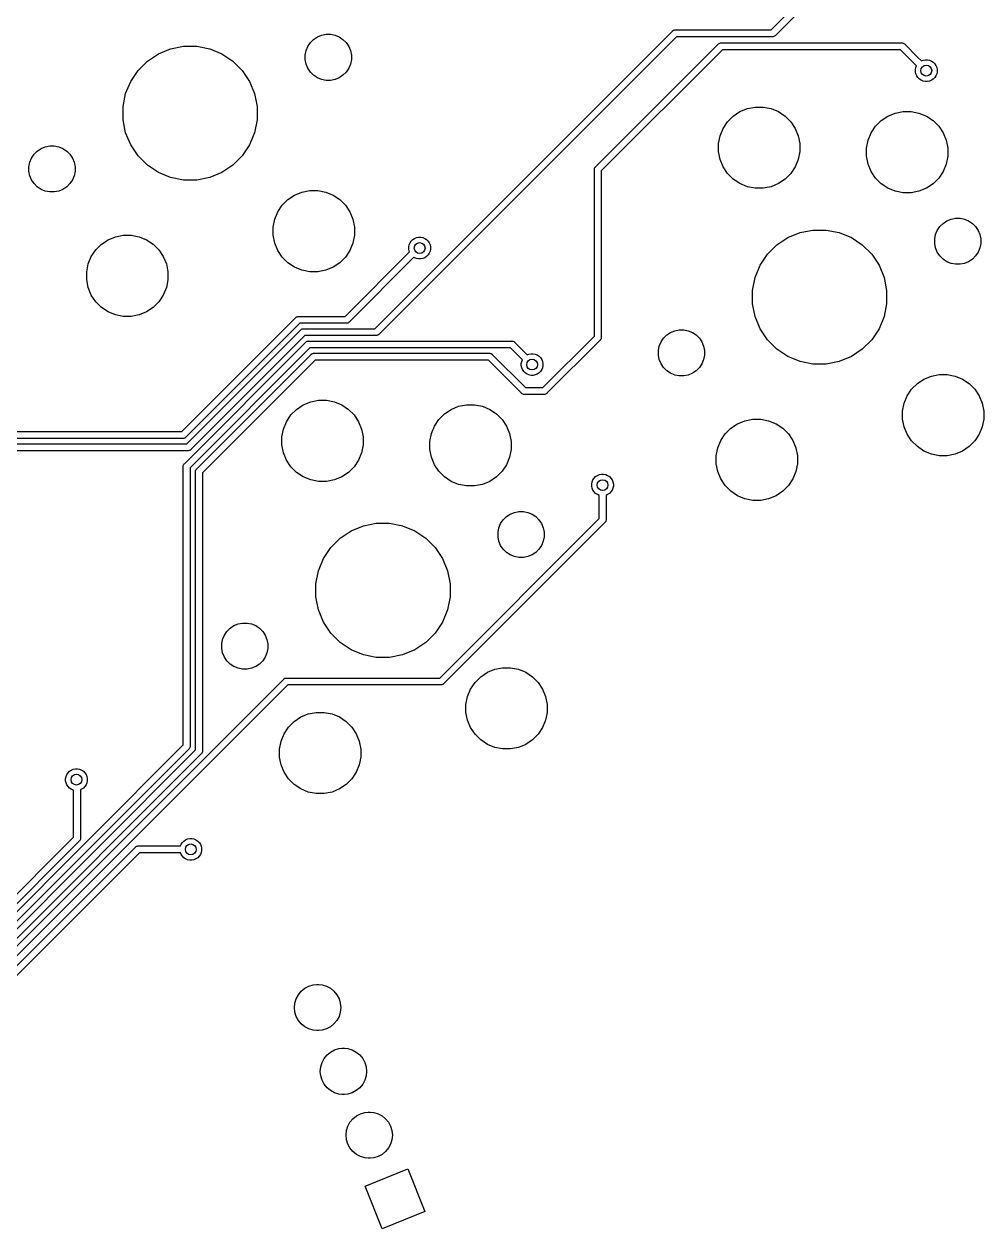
# Model space of a CAD drawing. Extents: x 0.3 to 11, y -13.3 to 4.6.
# Drawn here: x 9.586 to 10.981, y -11.377 to -9.626 of the extents above; entities that cross this region are included whole.
import ezdxf

# ---------------------------------------------------------------- set-up
doc = ezdxf.new("R2010")
doc.units = 0
doc.header["$MEASUREMENT"] = 0
doc.layers.add('BLACK', color=7, linetype='CONTINUOUS')

msp = doc.modelspace()

# ---------------------------------------------------------------- linework, layer by layer
at = {"layer": 'BLACK', "linetype": 'CONTINUOUS'}
for p, q in [((10.6713, -9.6346), (10.7518, -9.55416)), ((10.7588, -9.56124), (10.6771, -9.64297)), ((10.0018, -9.65299), (10.0064, -9.64832)), ((10.0064, -9.64832), (10.0119, -9.64466)), ((10.0119, -9.64466), (10.018, -9.64213)), ((10.018, -9.64213), (10.0245, -9.64084)), ((10.0245, -9.64084), (10.0311, -9.64084)), ((10.0311, -9.64084), (10.0376, -9.64213)), ((10.0376, -9.64213), (10.0437, -9.64466)), ((10.0437, -9.64466), (10.0491, -9.64832)), ((10.0491, -9.64832), (10.0538, -9.65299)), ((10.0954, -10.0688), (10.5279, -9.63624)), ((10.5337, -9.6446), (10.1012, -10.0771)), ((10.5279, -9.63624), (10.5281, -9.63605)), ((10.5281, -9.63605), (10.5289, -9.63543)), ((10.5289, -9.63543), (10.5297, -9.63496)), ((10.5297, -9.63496), (10.5307, -9.63468)), ((10.5307, -9.63468), (10.5314, -9.6346)), ((10.5314, -9.6346), (10.5317, -9.63458)), ((10.5314, -9.6346), (10.5314, -9.6346)), ((10.5317, -9.63458), (10.5319, -9.6346)), ((10.5319, -9.6346), (10.6713, -9.6346)), ((10.6731, -9.6446), (10.5337, -9.6446)), ((10.6734, -9.64463), (10.6731, -9.6446)), ((10.6736, -9.6446), (10.6734, -9.64463)), ((10.6744, -9.64453), (10.6736, -9.6446)), ((10.6753, -9.64425), (10.6744, -9.64453)), ((10.6762, -9.64378), (10.6753, -9.64425)), ((10.6769, -9.64316), (10.6762, -9.64378)), ((10.6771, -9.64297), (10.6769, -9.64316)), ((9.78086, -9.66911), (9.7986, -9.66176)), ((9.7986, -9.66176), (9.81742, -9.65802)), ((9.81742, -9.65802), (9.83662, -9.65802)), ((9.83662, -9.65802), (9.85544, -9.66176)), ((9.85544, -9.66176), (9.87318, -9.66911)), ((9.99429, -9.67104), (9.99558, -9.66457)), ((9.99558, -9.66457), (9.9981, -9.65847)), ((9.9981, -9.65847), (10.0018, -9.65299)), ((10.0538, -9.65299), (10.0575, -9.65847)), ((10.0575, -9.65847), (10.06, -9.66457)), ((10.06, -9.66457), (10.0613, -9.67104)), ((10.4162, -9.83365), (10.595, -9.65491)), ((10.6007, -9.66327), (10.4246, -9.83943)), ((10.595, -9.65491), (10.5951, -9.65472)), ((10.5951, -9.65472), (10.5959, -9.65409)), ((10.5959, -9.65409), (10.5967, -9.65363)), ((10.5967, -9.65363), (10.5977, -9.65334)), ((10.5977, -9.65334), (10.5984, -9.65327)), ((10.5984, -9.65327), (10.5987, -9.65324)), ((10.5984, -9.65327), (10.5984, -9.65327)), ((10.5987, -9.65324), (10.5989, -9.65327)), ((10.5989, -9.65327), (10.8612, -9.65327)), ((10.8593, -9.66327), (10.6007, -9.66327)), ((10.8777, -9.68166), (10.8593, -9.66327)), ((10.8612, -9.65327), (10.8614, -9.65324)), ((10.8614, -9.65324), (10.8617, -9.65327)), ((10.8617, -9.65327), (10.8624, -9.65334)), ((10.8624, -9.65334), (10.8633, -9.65363)), ((10.8633, -9.65363), (10.8642, -9.65409)), ((10.8642, -9.65409), (10.865, -9.65472)), ((10.865, -9.65472), (10.8651, -9.65491)), ((10.8651, -9.65491), (10.8848, -9.67459)), ((9.75133, -9.69334), (9.7649, -9.67977)), ((9.7649, -9.67977), (9.78086, -9.66911)), ((9.87318, -9.66911), (9.88913, -9.67977)), ((9.88913, -9.67977), (9.90271, -9.69334)), ((9.99429, -9.67764), (9.99429, -9.67104)), ((9.99558, -9.68411), (9.99429, -9.67764)), ((10.0613, -9.67764), (10.06, -9.68411)), ((10.0613, -9.67104), (10.0613, -9.67764)), ((10.8827, -9.68665), (10.8777, -9.68166)), ((10.8777, -9.68166), (10.8777, -9.68166)), ((10.8848, -9.67459), (10.8848, -9.67459)), ((10.8848, -9.67459), (10.8898, -9.67958)), ((10.8898, -9.67958), (10.8923, -9.67856)), ((10.8923, -9.67856), (10.8953, -9.67795)), ((10.8953, -9.67795), (10.8984, -9.67795)), ((10.8984, -9.67795), (10.9014, -9.67856)), ((10.9014, -9.67856), (10.9043, -9.67975)), ((10.9043, -9.67975), (10.9069, -9.68147)), ((10.9069, -9.68147), (10.9091, -9.68366)), ((10.9091, -9.68366), (10.9108, -9.68624)), ((9.74067, -9.7093), (9.75133, -9.69334)), ((9.90271, -9.69334), (9.91337, -9.7093)), ((9.9981, -9.69021), (9.99558, -9.68411)), ((10.0018, -9.6957), (9.9981, -9.69021)), ((10.0064, -9.70036), (10.0018, -9.6957)), ((10.0119, -9.70403), (10.0064, -9.70036)), ((10.0491, -9.70036), (10.0437, -9.70403)), ((10.0538, -9.6957), (10.0491, -9.70036)), ((10.0575, -9.69021), (10.0538, -9.6957)), ((10.06, -9.68411), (10.0575, -9.69021)), ((10.8811, -9.69215), (10.8817, -9.68911)), ((10.8811, -9.69525), (10.8811, -9.69215)), ((10.8817, -9.69829), (10.8811, -9.69525)), ((10.8817, -9.68911), (10.8827, -9.68665)), ((10.8829, -9.70116), (10.8817, -9.69829)), ((10.8846, -9.70374), (10.8829, -9.70116)), ((10.9108, -9.70116), (10.9091, -9.70374)), ((10.9108, -9.68624), (10.912, -9.68911)), ((10.912, -9.69829), (10.9108, -9.70116)), ((10.912, -9.68911), (10.9126, -9.69215)), ((10.9126, -9.69525), (10.912, -9.69829)), ((10.9126, -9.69215), (10.9126, -9.69525)), ((9.73332, -9.72704), (9.74067, -9.7093)), ((9.91337, -9.7093), (9.92072, -9.72704)), ((10.018, -9.70656), (10.0119, -9.70403)), ((10.0245, -9.70784), (10.018, -9.70656)), ((10.0311, -9.70784), (10.0245, -9.70784)), ((10.0376, -9.70656), (10.0311, -9.70784)), ((10.0437, -9.70403), (10.0376, -9.70656)), ((10.8868, -9.70593), (10.8846, -9.70374)), ((10.8894, -9.70766), (10.8868, -9.70593)), ((10.8923, -9.70884), (10.8894, -9.70766)), ((10.8953, -9.70945), (10.8923, -9.70884)), ((10.8984, -9.70945), (10.8953, -9.70945)), ((10.9014, -9.70884), (10.8984, -9.70945)), ((10.9043, -9.70766), (10.9014, -9.70884)), ((10.9069, -9.70593), (10.9043, -9.70766)), ((10.9091, -9.70374), (10.9069, -9.70593)), ((9.72958, -9.74586), (9.73332, -9.72704)), ((9.92072, -9.72704), (9.92446, -9.74586)), ((9.72958, -9.76506), (9.72958, -9.74586)), ((9.92446, -9.74586), (9.92446, -9.76506)), ((10.6164, -9.75972), (10.6261, -9.75326)), ((10.6261, -9.75326), (10.6368, -9.74881)), ((10.6368, -9.74881), (10.6482, -9.74654)), ((10.6482, -9.74654), (10.6599, -9.74654)), ((10.6599, -9.74654), (10.6713, -9.74881)), ((10.6713, -9.74881), (10.682, -9.75326)), ((10.682, -9.75326), (10.6917, -9.75972)), ((10.8518, -9.75538), (10.8632, -9.75311)), ((10.8632, -9.75311), (10.8748, -9.75311)), ((10.8748, -9.75311), (10.8862, -9.75538)), ((9.73332, -9.78388), (9.72958, -9.76506)), ((9.92446, -9.76506), (9.92072, -9.78388)), ((10.6017, -9.77762), (10.6082, -9.76795)), ((10.6082, -9.76795), (10.6164, -9.75972)), ((10.6917, -9.75972), (10.6999, -9.76795)), ((10.6999, -9.76795), (10.7064, -9.77762)), ((10.8231, -9.77452), (10.8314, -9.76629)), ((10.8314, -9.76629), (10.841, -9.75983)), ((10.841, -9.75983), (10.8518, -9.75538)), ((10.8862, -9.75538), (10.897, -9.75983)), ((10.897, -9.75983), (10.9067, -9.76629)), ((10.9067, -9.76629), (10.9149, -9.77452)), ((9.74067, -9.80161), (9.73332, -9.78388)), ((9.92072, -9.78388), (9.91337, -9.80161)), ((10.595, -9.79978), (10.5973, -9.78837)), ((10.5973, -9.78837), (10.6017, -9.77762)), ((10.7064, -9.77762), (10.7108, -9.78837)), ((10.7108, -9.78837), (10.7131, -9.79978)), ((10.8122, -9.79494), (10.8167, -9.78419)), ((10.8167, -9.78419), (10.8231, -9.77452)), ((10.9149, -9.77452), (10.9214, -9.78419)), ((10.9214, -9.78419), (10.9258, -9.79494)), ((9.61038, -9.80689), (9.61648, -9.80436)), ((9.61648, -9.80436), (9.62295, -9.80307)), ((9.62295, -9.80307), (9.62955, -9.80307)), ((9.62955, -9.80307), (9.63602, -9.80436)), ((9.63602, -9.80436), (9.64212, -9.80689)), ((9.75133, -9.81757), (9.74067, -9.80161)), ((9.91337, -9.80161), (9.90271, -9.81757)), ((10.595, -9.81141), (10.595, -9.79978)), ((10.7131, -9.79978), (10.7131, -9.81141)), ((10.81, -9.80635), (10.8122, -9.79494)), ((10.81, -9.81798), (10.81, -9.80635)), ((10.9258, -9.79494), (10.9281, -9.80635)), ((10.9281, -9.80635), (10.9281, -9.81798)), ((9.59404, -9.8268), (9.59656, -9.82071)), ((9.59656, -9.82071), (9.60023, -9.81522)), ((9.60023, -9.81522), (9.6049, -9.81055)), ((9.6049, -9.81055), (9.61038, -9.80689)), ((9.64212, -9.80689), (9.64761, -9.81055)), ((9.64761, -9.81055), (9.65227, -9.81522)), ((9.65227, -9.81522), (9.65594, -9.82071)), ((9.65594, -9.82071), (9.65846, -9.8268)), ((9.7649, -9.83115), (9.75133, -9.81757)), ((9.90271, -9.81757), (9.88913, -9.83115)), ((10.5973, -9.82282), (10.595, -9.81141)), ((10.6017, -9.83357), (10.5973, -9.82282)), ((10.7108, -9.82282), (10.7064, -9.83357)), ((10.7131, -9.81141), (10.7108, -9.82282)), ((10.8122, -9.82939), (10.81, -9.81798)), ((10.9281, -9.81798), (10.9258, -9.82939)), ((9.59275, -9.83327), (9.59404, -9.8268)), ((9.59275, -9.83987), (9.59275, -9.83327)), ((9.59404, -9.84635), (9.59275, -9.83987)), ((9.65846, -9.8268), (9.65975, -9.83327)), ((9.65975, -9.83987), (9.65846, -9.84635)), ((9.65975, -9.83327), (9.65975, -9.83987)), ((9.78086, -9.84181), (9.7649, -9.83115)), ((9.88913, -9.83115), (9.87318, -9.84181)), ((10.4145, -9.83736), (10.4146, -9.83638)), ((10.4146, -9.83761), (10.4145, -9.83736)), ((10.4146, -9.83638), (10.4149, -9.83544)), ((10.4146, -10.0794), (10.4146, -9.83761)), ((10.4149, -9.83544), (10.4154, -9.83457)), ((10.4154, -9.83457), (10.4159, -9.834)), ((10.4159, -9.834), (10.416, -9.83381)), ((10.416, -9.83381), (10.4162, -9.83365)), ((10.4246, -9.83943), (10.4246, -10.0812)), ((10.6082, -9.84324), (10.6017, -9.83357)), ((10.7064, -9.83357), (10.6999, -9.84324)), ((10.8167, -9.84013), (10.8122, -9.82939)), ((10.8231, -9.84981), (10.8167, -9.84013)), ((10.9214, -9.84013), (10.9149, -9.84981)), ((10.9258, -9.82939), (10.9214, -9.84013)), ((9.59656, -9.85244), (9.59404, -9.84635)), ((9.60023, -9.85793), (9.59656, -9.85244)), ((9.6049, -9.8626), (9.60023, -9.85793)), ((9.65227, -9.85793), (9.64761, -9.8626)), ((9.65594, -9.85244), (9.65227, -9.85793)), ((9.65846, -9.84635), (9.65594, -9.85244)), ((9.7986, -9.84915), (9.78086, -9.84181)), ((9.81742, -9.8529), (9.7986, -9.84915)), ((9.83662, -9.8529), (9.81742, -9.8529)), ((9.85544, -9.84915), (9.83662, -9.8529)), ((9.87318, -9.84181), (9.85544, -9.84915)), ((10.6164, -9.85147), (10.6082, -9.84324)), ((10.6261, -9.85793), (10.6164, -9.85147)), ((10.6368, -9.86238), (10.6261, -9.85793)), ((10.682, -9.85793), (10.6713, -9.86238)), ((10.6917, -9.85147), (10.682, -9.85793)), ((10.6999, -9.84324), (10.6917, -9.85147)), ((10.8314, -9.85803), (10.8231, -9.84981)), ((10.841, -9.8645), (10.8314, -9.85803)), ((10.9067, -9.85803), (10.897, -9.8645)), ((10.9149, -9.84981), (10.9067, -9.85803)), ((9.61038, -9.86626), (9.6049, -9.8626)), ((9.61648, -9.86879), (9.61038, -9.86626)), ((9.62295, -9.87007), (9.61648, -9.86879)), ((9.62955, -9.87007), (9.62295, -9.87007)), ((9.63602, -9.86879), (9.62955, -9.87007)), ((9.64212, -9.86626), (9.63602, -9.86879)), ((9.64761, -9.8626), (9.64212, -9.86626)), ((9.96909, -9.88114), (9.97876, -9.87467)), ((9.97876, -9.87467), (9.98951, -9.87022)), ((9.98951, -9.87022), (10.0009, -9.86795)), ((10.0009, -9.86795), (10.0125, -9.86795)), ((10.0125, -9.86795), (10.024, -9.87022)), ((10.024, -9.87022), (10.0347, -9.87467)), ((10.0347, -9.87467), (10.0444, -9.88114)), ((10.6482, -9.86465), (10.6368, -9.86238)), ((10.6599, -9.86465), (10.6482, -9.86465)), ((10.6713, -9.86238), (10.6599, -9.86465)), ((10.8518, -9.86895), (10.841, -9.8645)), ((10.8632, -9.87122), (10.8518, -9.86895)), ((10.8748, -9.87122), (10.8632, -9.87122)), ((10.8862, -9.86895), (10.8748, -9.87122)), ((10.897, -9.8645), (10.8862, -9.86895)), ((9.9544, -9.89903), (9.96086, -9.88936)), ((9.96086, -9.88936), (9.96909, -9.88114)), ((10.0444, -9.88114), (10.0526, -9.88936)), ((10.0526, -9.88936), (10.0591, -9.89903)), ((9.94768, -9.92119), (9.94995, -9.90978)), ((9.94995, -9.90978), (9.9544, -9.89903)), ((10.0591, -9.89903), (10.0635, -9.90978)), ((10.0635, -9.90978), (10.0658, -9.92119)), ((10.9267, -9.91199), (10.9328, -9.90946)), ((10.9328, -9.90946), (10.9393, -9.90817)), ((10.9393, -9.90817), (10.9459, -9.90817)), ((10.9459, -9.90817), (10.9523, -9.90946)), ((10.9523, -9.90946), (10.9584, -9.91199)), ((9.94768, -9.93282), (9.94768, -9.92119)), ((10.0658, -9.92119), (10.0658, -9.93282)), ((10.7134, -9.92909), (10.7322, -9.92535)), ((10.7322, -9.92535), (10.7514, -9.92535)), ((10.7514, -9.92535), (10.7702, -9.92909)), ((10.9104, -9.9319), (10.9129, -9.92581)), ((10.9129, -9.92581), (10.9166, -9.92032)), ((10.9166, -9.92032), (10.9212, -9.91565)), ((10.9212, -9.91565), (10.9267, -9.91199)), ((10.9584, -9.91199), (10.9639, -9.91565)), ((10.9639, -9.91565), (10.9686, -9.92032)), ((10.9686, -9.92032), (10.9723, -9.92581)), ((10.9723, -9.92581), (10.9748, -9.9319)), ((9.68985, -9.95427), (9.69808, -9.94605)), ((9.69808, -9.94605), (9.70775, -9.93958)), ((9.70775, -9.93958), (9.7185, -9.93513)), ((9.7185, -9.93513), (9.72991, -9.93286)), ((9.72991, -9.93286), (9.74154, -9.93286)), ((9.74154, -9.93286), (9.75295, -9.93513)), ((9.75295, -9.93513), (9.7637, -9.93958)), ((9.7637, -9.93958), (9.77337, -9.94605)), ((9.77337, -9.94605), (9.78159, -9.95427)), ((9.94995, -9.94423), (9.94768, -9.93282)), ((9.9544, -9.95498), (9.94995, -9.94423)), ((10.0635, -9.94423), (10.0591, -9.95498)), ((10.0658, -9.93282), (10.0635, -9.94423)), ((10.1455, -9.94698), (10.1467, -9.94412)), ((10.1467, -9.94412), (10.1484, -9.94154)), ((10.1484, -9.94154), (10.1506, -9.93934)), ((10.1506, -9.93934), (10.1532, -9.93762)), ((10.1532, -9.93762), (10.156, -9.93643)), ((10.156, -9.93643), (10.1591, -9.93583)), ((10.1591, -9.93583), (10.1622, -9.93583)), ((10.1622, -9.93583), (10.1652, -9.93643)), ((10.1652, -9.93643), (10.1681, -9.93762)), ((10.1681, -9.93762), (10.1707, -9.93934)), ((10.1707, -9.93934), (10.1729, -9.94154)), ((10.1729, -9.94154), (10.1746, -9.94412)), ((10.1746, -9.94412), (10.1758, -9.94698)), ((10.6797, -9.9471), (10.6957, -9.93644)), ((10.6957, -9.93644), (10.7134, -9.92909)), ((10.7702, -9.92909), (10.788, -9.93644)), ((10.788, -9.93644), (10.8039, -9.9471)), ((10.9091, -9.93838), (10.9104, -9.9319)), ((10.9091, -9.94497), (10.9091, -9.93838)), ((10.9104, -9.95145), (10.9091, -9.94497)), ((10.9748, -9.9319), (10.9761, -9.93838)), ((10.9761, -9.94497), (10.9748, -9.95145)), ((10.9761, -9.93838), (10.9761, -9.94497)), ((9.67894, -9.97469), (9.68339, -9.96394)), ((9.68339, -9.96394), (9.68985, -9.95427)), ((9.78159, -9.95427), (9.78806, -9.96394)), ((9.78806, -9.96394), (9.79251, -9.97469)), ((9.96086, -9.96465), (9.9544, -9.95498)), ((10.0523, -10.0509), (10.1459, -9.95724)), ((10.0591, -9.95498), (10.0526, -9.96465)), ((10.1449, -9.95002), (10.1455, -9.94698)), ((10.1449, -9.95313), (10.1449, -9.95002)), ((10.1455, -9.95617), (10.1449, -9.95313)), ((10.1459, -9.95724), (10.1455, -9.95617)), ((10.1707, -9.96381), (10.1681, -9.96553)), ((10.1729, -9.96161), (10.1707, -9.96381)), ((10.1746, -9.95903), (10.1729, -9.96161)), ((10.1758, -9.95617), (10.1746, -9.95903)), ((10.1758, -9.94698), (10.1764, -9.95002)), ((10.1764, -9.95313), (10.1758, -9.95617)), ((10.1764, -9.95002), (10.1764, -9.95313)), ((10.6555, -9.97663), (10.6661, -9.96068)), ((10.6661, -9.96068), (10.6797, -9.9471)), ((10.8039, -9.9471), (10.8175, -9.96068)), ((10.8175, -9.96068), (10.8282, -9.97663)), ((10.9129, -9.95754), (10.9104, -9.95145)), ((10.9166, -9.96303), (10.9129, -9.95754)), ((10.9212, -9.9677), (10.9166, -9.96303)), ((10.9686, -9.96303), (10.9639, -9.9677)), ((10.9723, -9.95754), (10.9686, -9.96303)), ((10.9748, -9.95145), (10.9723, -9.95754)), ((9.67667, -9.9861), (9.67894, -9.97469)), ((9.79251, -9.97469), (9.79478, -9.9861)), ((9.96909, -9.97288), (9.96086, -9.96465)), ((9.97876, -9.97934), (9.96909, -9.97288)), ((9.98951, -9.98379), (9.97876, -9.97934)), ((10.0347, -9.97934), (10.024, -9.98379)), ((10.0444, -9.97288), (10.0347, -9.97934)), ((10.0526, -9.96465), (10.0444, -9.97288)), ((10.1523, -9.96497), (10.058, -10.0593)), ((10.1532, -9.96553), (10.1523, -9.96497)), ((10.156, -9.96672), (10.1532, -9.96553)), ((10.1591, -9.96732), (10.156, -9.96672)), ((10.1622, -9.96732), (10.1591, -9.96732)), ((10.1652, -9.96672), (10.1622, -9.96732)), ((10.1681, -9.96553), (10.1652, -9.96672)), ((10.6481, -9.99437), (10.6555, -9.97663)), ((10.8282, -9.97663), (10.8355, -9.99437)), ((10.9267, -9.97136), (10.9212, -9.9677)), ((10.9328, -9.97389), (10.9267, -9.97136)), ((10.9393, -9.97518), (10.9328, -9.97389)), ((10.9459, -9.97518), (10.9393, -9.97518)), ((10.9523, -9.97389), (10.9459, -9.97518)), ((10.9584, -9.97136), (10.9523, -9.97389)), ((10.9639, -9.9677), (10.9584, -9.97136)), ((9.67667, -9.99773), (9.67667, -9.9861)), ((9.67894, -10.0091), (9.67667, -9.99773)), ((9.79478, -9.99773), (9.79251, -10.0091)), ((9.79478, -9.9861), (9.79478, -9.99773)), ((10.0009, -9.98606), (9.98951, -9.98379)), ((10.0125, -9.98606), (10.0009, -9.98606)), ((10.024, -9.98379), (10.0125, -9.98606)), ((10.6444, -10.0132), (10.6481, -9.99437)), ((10.8355, -9.99437), (10.8392, -10.0132)), ((9.68339, -10.0199), (9.67894, -10.0091)), ((9.79251, -10.0091), (9.78806, -10.0199)), ((10.6444, -10.0324), (10.6444, -10.0132)), ((10.8392, -10.0132), (10.8392, -10.0324)), ((9.68985, -10.0296), (9.68339, -10.0199)), ((9.69808, -10.0378), (9.68985, -10.0296)), ((9.78159, -10.0296), (9.77337, -10.0378)), ((9.78806, -10.0199), (9.78159, -10.0296)), ((10.6481, -10.0512), (10.6444, -10.0324)), ((10.8392, -10.0324), (10.8355, -10.0512)), ((9.70775, -10.0443), (9.69808, -10.0378)), ((9.7185, -10.0487), (9.70775, -10.0443)), ((9.72991, -10.051), (9.7185, -10.0487)), ((9.74154, -10.051), (9.72991, -10.051)), ((9.75295, -10.0487), (9.74154, -10.051)), ((9.7637, -10.0443), (9.75295, -10.0487)), ((9.77337, -10.0378), (9.7637, -10.0443)), ((9.9815, -10.0517), (9.98236, -10.0513)), ((9.98236, -10.0513), (9.98331, -10.051)), ((9.98331, -10.051), (9.98404, -10.0509)), ((9.98404, -10.0509), (9.98429, -10.0509)), ((9.98429, -10.0509), (9.98453, -10.0509)), ((9.98453, -10.0509), (10.0523, -10.0509)), ((10.6555, -10.0689), (10.6481, -10.0512)), ((10.8355, -10.0512), (10.8282, -10.0689)), ((9.81489, -10.2182), (9.98058, -10.0525)), ((9.98636, -10.0609), (9.82067, -10.2266)), ((9.98058, -10.0525), (9.98073, -10.0524)), ((9.98073, -10.0524), (9.9815, -10.0517)), ((10.0541, -10.0609), (9.98636, -10.0609)), ((9.9889, -10.0696), (9.98977, -10.0691)), ((9.98977, -10.0691), (9.99071, -10.0689)), ((9.99071, -10.0689), (9.99145, -10.0688)), ((9.99145, -10.0688), (9.99145, -10.0688)), ((9.99145, -10.0688), (9.99169, -10.0688)), ((9.99169, -10.0688), (9.99194, -10.0688)), ((9.99194, -10.0688), (10.0954, -10.0688)), ((10.0543, -10.0609), (10.0541, -10.0609)), ((10.0546, -10.0609), (10.0543, -10.0609)), ((10.0553, -10.0608), (10.0546, -10.0609)), ((10.0563, -10.0605), (10.0553, -10.0608)), ((10.0571, -10.0601), (10.0563, -10.0605)), ((10.0579, -10.0595), (10.0571, -10.0601)), ((10.058, -10.0593), (10.0579, -10.0595)), ((10.6661, -10.0849), (10.6555, -10.0689)), ((10.8282, -10.0689), (10.8175, -10.0849)), ((9.8223, -10.2361), (9.98798, -10.0704)), ((9.99376, -10.0788), (9.82808, -10.2445)), ((9.98798, -10.0704), (9.98814, -10.0702)), ((9.98814, -10.0702), (9.9889, -10.0696)), ((10.0972, -10.0788), (9.99376, -10.0788)), ((9.99885, -10.0867), (9.9991, -10.0866)), ((9.9991, -10.0866), (9.99934, -10.0867)), ((10.0975, -10.0788), (10.0972, -10.0788)), ((10.0977, -10.0788), (10.0975, -10.0788)), ((10.0985, -10.0787), (10.0977, -10.0788)), ((10.0994, -10.0784), (10.0985, -10.0787)), ((10.1003, -10.078), (10.0994, -10.0784)), ((10.101, -10.0773), (10.1003, -10.078)), ((10.1012, -10.0771), (10.101, -10.0773)), ((10.2946, -10.0867), (10.2948, -10.0866)), ((10.2948, -10.0866), (10.295, -10.0867)), ((10.3396, -10.1543), (10.4146, -10.0794)), ((10.4229, -10.0852), (10.3454, -10.1627)), ((10.4231, -10.085), (10.4229, -10.0852)), ((10.4237, -10.0842), (10.4231, -10.085)), ((10.4242, -10.0834), (10.4237, -10.0842)), ((10.4245, -10.0824), (10.4242, -10.0834)), ((10.4246, -10.0817), (10.4245, -10.0824)), ((10.4246, -10.0812), (10.4246, -10.0815)), ((10.4246, -10.0815), (10.4246, -10.0817)), ((10.4246, -10.0817), (10.4246, -10.0817)), ((10.5114, -10.088), (10.515, -10.0826)), ((10.515, -10.0826), (10.5197, -10.0779)), ((10.5197, -10.0779), (10.5252, -10.0742)), ((10.5252, -10.0742), (10.5313, -10.0717)), ((10.5313, -10.0717), (10.5377, -10.0704)), ((10.5377, -10.0704), (10.5443, -10.0704)), ((10.5443, -10.0704), (10.5508, -10.0717)), ((10.5508, -10.0717), (10.5569, -10.0742)), ((10.5569, -10.0742), (10.5624, -10.0779)), ((10.5624, -10.0779), (10.5671, -10.0826)), ((10.5671, -10.0826), (10.5707, -10.088)), ((10.6797, -10.0985), (10.6661, -10.0849)), ((10.8175, -10.0849), (10.8039, -10.0985)), ((9.81869, -10.265), (9.99539, -10.0883)), ((10.0012, -10.0967), (9.82705, -10.2708)), ((9.99539, -10.0883), (9.99554, -10.0881)), ((9.99554, -10.0881), (9.9963, -10.0875)), ((9.9963, -10.0875), (9.99717, -10.087)), ((9.99717, -10.087), (9.99812, -10.0867)), ((9.99812, -10.0867), (9.99885, -10.0867)), ((9.99934, -10.0867), (10.2946, -10.0867)), ((10.2927, -10.0967), (10.0012, -10.0967)), ((10.3049, -10.1088), (10.2927, -10.0967)), ((10.295, -10.0867), (10.2958, -10.0867)), ((10.2958, -10.0867), (10.2967, -10.087)), ((10.2967, -10.087), (10.2976, -10.0875)), ((10.2976, -10.0875), (10.2984, -10.0881)), ((10.2984, -10.0881), (10.2985, -10.0883)), ((10.2985, -10.0883), (10.312, -10.1018)), ((10.312, -10.1018), (10.312, -10.1018)), ((10.312, -10.1018), (10.317, -10.1067)), ((10.5075, -10.1006), (10.5088, -10.0941)), ((10.5075, -10.1072), (10.5075, -10.1006)), ((10.5088, -10.0941), (10.5114, -10.088)), ((10.5707, -10.088), (10.5733, -10.0941)), ((10.5733, -10.0941), (10.5745, -10.1006)), ((10.5745, -10.1006), (10.5745, -10.1072)), ((10.6957, -10.1091), (10.6797, -10.0985)), ((10.8039, -10.0985), (10.788, -10.1091)), ((9.83656, -10.2724), (10.0028, -10.1062)), ((10.0086, -10.1145), (9.84492, -10.2782)), ((10.0028, -10.1062), (10.0029, -10.106)), ((10.0029, -10.106), (10.0037, -10.1054)), ((10.0037, -10.1054), (10.0046, -10.1049)), ((10.0046, -10.1049), (10.0055, -10.1046)), ((10.0055, -10.1046), (10.0063, -10.1045)), ((10.0063, -10.1045), (10.0063, -10.1045)), ((10.0063, -10.1045), (10.0065, -10.1045)), ((10.0065, -10.1045), (10.0067, -10.1045)), ((10.0067, -10.1045), (10.2622, -10.1045)), ((10.2604, -10.1145), (10.0086, -10.1145)), ((10.3085, -10.1627), (10.2604, -10.1145)), ((10.2622, -10.1045), (10.2624, -10.1045)), ((10.2624, -10.1045), (10.2627, -10.1045)), ((10.2627, -10.1045), (10.2634, -10.1046)), ((10.2634, -10.1046), (10.2644, -10.1049)), ((10.2644, -10.1049), (10.2652, -10.1054)), ((10.2652, -10.1054), (10.266, -10.106)), ((10.266, -10.106), (10.2662, -10.1062)), ((10.2662, -10.1062), (10.3143, -10.1543)), ((10.3099, -10.1138), (10.3049, -10.1088)), ((10.3049, -10.1088), (10.3049, -10.1088)), ((10.3083, -10.1193), (10.3089, -10.1163)), ((10.3083, -10.1224), (10.3083, -10.1193)), ((10.3089, -10.1163), (10.3099, -10.1138)), ((10.317, -10.1067), (10.3194, -10.1057)), ((10.3194, -10.1057), (10.3225, -10.1051)), ((10.3225, -10.1051), (10.3256, -10.1051)), ((10.3256, -10.1051), (10.3286, -10.1057)), ((10.3286, -10.1057), (10.3315, -10.1069)), ((10.3315, -10.1069), (10.3341, -10.1086)), ((10.3341, -10.1086), (10.3362, -10.1108)), ((10.3362, -10.1108), (10.338, -10.1134)), ((10.338, -10.1134), (10.3392, -10.1163)), ((10.3392, -10.1163), (10.3398, -10.1193)), ((10.3398, -10.1193), (10.3398, -10.1224)), ((10.5088, -10.1137), (10.5075, -10.1072)), ((10.5114, -10.1198), (10.5088, -10.1137)), ((10.515, -10.1253), (10.5114, -10.1198)), ((10.5707, -10.1198), (10.5671, -10.1253)), ((10.5733, -10.1137), (10.5707, -10.1198)), ((10.5745, -10.1072), (10.5733, -10.1137)), ((10.7134, -10.1165), (10.6957, -10.1091)), ((10.7322, -10.1202), (10.7134, -10.1165)), ((10.7514, -10.1202), (10.7322, -10.1202)), ((10.7702, -10.1165), (10.7514, -10.1202)), ((10.788, -10.1091), (10.7702, -10.1165)), ((10.3089, -10.1255), (10.3083, -10.1224)), ((10.3101, -10.1283), (10.3089, -10.1255)), ((10.3118, -10.1309), (10.3101, -10.1283)), ((10.314, -10.1331), (10.3118, -10.1309)), ((10.3166, -10.1348), (10.314, -10.1331)), ((10.3194, -10.136), (10.3166, -10.1348)), ((10.3225, -10.1366), (10.3194, -10.136)), ((10.3256, -10.1366), (10.3225, -10.1366)), ((10.3286, -10.136), (10.3256, -10.1366)), ((10.3315, -10.1348), (10.3286, -10.136)), ((10.3341, -10.1331), (10.3315, -10.1348)), ((10.3362, -10.1309), (10.3341, -10.1331)), ((10.338, -10.1283), (10.3362, -10.1309)), ((10.3392, -10.1255), (10.338, -10.1283)), ((10.3398, -10.1224), (10.3392, -10.1255)), ((10.5197, -10.1299), (10.515, -10.1253)), ((10.5252, -10.1336), (10.5197, -10.1299)), ((10.5313, -10.1361), (10.5252, -10.1336)), ((10.5377, -10.1374), (10.5313, -10.1361)), ((10.5443, -10.1374), (10.5377, -10.1374)), ((10.5508, -10.1361), (10.5443, -10.1374)), ((10.5569, -10.1336), (10.5508, -10.1361)), ((10.5624, -10.1299), (10.5569, -10.1336)), ((10.5671, -10.1253), (10.5624, -10.1299)), ((10.8935, -10.142), (10.9043, -10.1376)), ((10.9043, -10.1376), (10.9157, -10.1353)), ((10.9157, -10.1353), (10.9273, -10.1353)), ((10.9273, -10.1353), (10.9387, -10.1376)), ((10.9387, -10.1376), (10.9495, -10.142)), ((10.3143, -10.1543), (10.3396, -10.1543)), ((10.8692, -10.1664), (10.8756, -10.1567)), ((10.8756, -10.1567), (10.8839, -10.1485)), ((10.8839, -10.1485), (10.8935, -10.142)), ((10.9495, -10.142), (10.9592, -10.1485)), ((10.9592, -10.1485), (10.9674, -10.1567)), ((10.9674, -10.1567), (10.9739, -10.1664)), ((10.0023, -10.175), (10.0137, -10.1728)), ((10.0137, -10.1728), (10.0253, -10.1728)), ((10.0253, -10.1728), (10.0367, -10.175)), ((10.3087, -10.1629), (10.3085, -10.1627)), ((10.3094, -10.1635), (10.3087, -10.1629)), ((10.3095, -10.1635), (10.3094, -10.1635)), ((10.3103, -10.164), (10.3095, -10.1635)), ((10.3113, -10.1643), (10.3103, -10.164)), ((10.3122, -10.1644), (10.3113, -10.1643)), ((10.3125, -10.1643), (10.3122, -10.1644)), ((10.3414, -10.1643), (10.3125, -10.1643)), ((10.3417, -10.1644), (10.3414, -10.1643)), ((10.3419, -10.1643), (10.3417, -10.1644)), ((10.3427, -10.1643), (10.3419, -10.1643)), ((10.3436, -10.164), (10.3427, -10.1643)), ((10.3445, -10.1635), (10.3436, -10.164)), ((10.3452, -10.1629), (10.3445, -10.1635)), ((10.3454, -10.1627), (10.3452, -10.1629)), ((10.8647, -10.1771), (10.8692, -10.1664)), ((10.9739, -10.1664), (10.9783, -10.1771)), ((9.97361, -10.1942), (9.98184, -10.186)), ((9.98184, -10.186), (9.99151, -10.1795)), ((9.99151, -10.1795), (10.0023, -10.175)), ((10.0367, -10.175), (10.0475, -10.1795)), ((10.0475, -10.1795), (10.0571, -10.186)), ((10.0571, -10.186), (10.0654, -10.1942)), ((10.1968, -10.1925), (10.2065, -10.1861)), ((10.2065, -10.1861), (10.2172, -10.1816)), ((10.2172, -10.1816), (10.2286, -10.1793)), ((10.2286, -10.1793), (10.2403, -10.1793)), ((10.2403, -10.1793), (10.2517, -10.1816)), ((10.2517, -10.1816), (10.2624, -10.1861)), ((10.2624, -10.1861), (10.2721, -10.1925)), ((10.8625, -10.1885), (10.8647, -10.1771)), ((10.8625, -10.2002), (10.8625, -10.1885)), ((10.9783, -10.1771), (10.9806, -10.1885)), ((10.9806, -10.1885), (10.9806, -10.2002)), ((9.9627, -10.2146), (9.96715, -10.2039)), ((9.96715, -10.2039), (9.97361, -10.1942)), ((10.0654, -10.1942), (10.0718, -10.2039)), ((10.0718, -10.2039), (10.0763, -10.2146)), ((10.1821, -10.2104), (10.1886, -10.2007)), ((10.1886, -10.2007), (10.1968, -10.1925)), ((10.2721, -10.1925), (10.2803, -10.2007)), ((10.2803, -10.2007), (10.2868, -10.2104)), ((10.6129, -10.2134), (10.6225, -10.2069)), ((10.6225, -10.2069), (10.6333, -10.2025)), ((10.6333, -10.2025), (10.6447, -10.2002)), ((10.6447, -10.2002), (10.6563, -10.2002)), ((10.6563, -10.2002), (10.6677, -10.2025)), ((10.6677, -10.2025), (10.6785, -10.2069)), ((10.6785, -10.2069), (10.6882, -10.2134)), ((10.8647, -10.2116), (10.8625, -10.2002)), ((10.9806, -10.2002), (10.9783, -10.2116)), ((8.99158, -10.2182), (9.81489, -10.2182)), ((9.82067, -10.2266), (9.82052, -10.2268)), ((9.96043, -10.226), (9.9627, -10.2146)), ((9.96043, -10.2376), (9.96043, -10.226)), ((10.0763, -10.2146), (10.0785, -10.226)), ((10.0785, -10.226), (10.0785, -10.2376)), ((10.1754, -10.2326), (10.1777, -10.2212)), ((10.1777, -10.2212), (10.1821, -10.2104)), ((10.2868, -10.2104), (10.2912, -10.2212)), ((10.2912, -10.2212), (10.2935, -10.2326)), ((10.5982, -10.2313), (10.6046, -10.2216)), ((10.6046, -10.2216), (10.6129, -10.2134)), ((10.6882, -10.2134), (10.6964, -10.2216)), ((10.6964, -10.2216), (10.7028, -10.2313)), ((10.8692, -10.2223), (10.8647, -10.2116)), ((10.8756, -10.232), (10.8692, -10.2223)), ((10.9739, -10.2223), (10.9674, -10.232)), ((10.9783, -10.2116), (10.9739, -10.2223)), ((9.81672, -10.2282), (8.99341, -10.2282)), ((8.99899, -10.2361), (9.8223, -10.2361)), ((9.81696, -10.2283), (9.81672, -10.2282)), ((9.81721, -10.2282), (9.81696, -10.2283)), ((9.81794, -10.2282), (9.81721, -10.2282)), ((9.81889, -10.2279), (9.81794, -10.2282)), ((9.81976, -10.2274), (9.81889, -10.2279)), ((9.82052, -10.2268), (9.81976, -10.2274)), ((9.9627, -10.2491), (9.96043, -10.2376)), ((10.0785, -10.2376), (10.0763, -10.2491)), ((10.1754, -10.2442), (10.1754, -10.2326)), ((10.1777, -10.2556), (10.1754, -10.2442)), ((10.2935, -10.2442), (10.2912, -10.2556)), ((10.2935, -10.2326), (10.2935, -10.2442)), ((10.5915, -10.2534), (10.5937, -10.242)), ((10.5937, -10.242), (10.5982, -10.2313)), ((10.7028, -10.2313), (10.7073, -10.242)), ((10.7073, -10.242), (10.7096, -10.2534)), ((10.8839, -10.2402), (10.8756, -10.232)), ((10.8935, -10.2467), (10.8839, -10.2402)), ((10.9592, -10.2402), (10.9495, -10.2467)), ((10.9674, -10.232), (10.9592, -10.2402)), ((9.82412, -10.2461), (9.00081, -10.2461)), ((9.82437, -10.2461), (9.82412, -10.2461)), ((9.82535, -10.246), (9.82437, -10.2461)), ((9.82629, -10.2457), (9.82535, -10.246)), ((9.82716, -10.2453), (9.82629, -10.2457)), ((9.82732, -10.2452), (9.82716, -10.2453)), ((9.82792, -10.2447), (9.82732, -10.2452)), ((9.82808, -10.2445), (9.82792, -10.2447)), ((9.96715, -10.2598), (9.9627, -10.2491)), ((9.97361, -10.2695), (9.96715, -10.2598)), ((10.0718, -10.2598), (10.0654, -10.2695)), ((10.0763, -10.2491), (10.0718, -10.2598)), ((10.1821, -10.2664), (10.1777, -10.2556)), ((10.2912, -10.2556), (10.2868, -10.2664)), ((10.5915, -10.2651), (10.5915, -10.2534)), ((10.7096, -10.2534), (10.7096, -10.2651)), ((10.9043, -10.2511), (10.8935, -10.2467)), ((10.9157, -10.2534), (10.9043, -10.2511)), ((10.9273, -10.2534), (10.9157, -10.2534)), ((10.9387, -10.2511), (10.9273, -10.2534)), ((10.9495, -10.2467), (10.9387, -10.2511)), ((9.81702, -10.2687), (9.81712, -10.2677)), ((9.81705, -10.2689), (9.81702, -10.2687)), ((9.81705, -10.6736), (9.81705, -10.2689)), ((9.81712, -10.2677), (9.81741, -10.2668)), ((9.81741, -10.2668), (9.81787, -10.2659)), ((9.81787, -10.2659), (9.81834, -10.2653)), ((9.81834, -10.2653), (9.81849, -10.2651)), ((9.81849, -10.2651), (9.81869, -10.265)), ((9.82705, -10.2708), (9.82705, -10.6754)), ((9.8349, -10.2761), (9.83499, -10.2751)), ((9.83492, -10.2764), (9.8349, -10.2761)), ((9.83492, -10.681), (9.83492, -10.2764)), ((9.83499, -10.2751), (9.83528, -10.2742)), ((9.83528, -10.2742), (9.83574, -10.2733)), ((9.83574, -10.2733), (9.83621, -10.2727)), ((9.83621, -10.2727), (9.83637, -10.2726)), ((9.83637, -10.2726), (9.83656, -10.2724)), ((9.84492, -10.2782), (9.84492, -10.6828)), ((9.98184, -10.2777), (9.97361, -10.2695)), ((9.99151, -10.2842), (9.98184, -10.2777)), ((10.0571, -10.2777), (10.0475, -10.2842)), ((10.0654, -10.2695), (10.0571, -10.2777)), ((10.1886, -10.276), (10.1821, -10.2664)), ((10.1968, -10.2843), (10.1886, -10.276)), ((10.2803, -10.276), (10.2721, -10.2843)), ((10.2868, -10.2664), (10.2803, -10.276)), ((10.5937, -10.2765), (10.5915, -10.2651)), ((10.5982, -10.2872), (10.5937, -10.2765)), ((10.7073, -10.2765), (10.7028, -10.2872)), ((10.7096, -10.2651), (10.7073, -10.2765)), ((10.0023, -10.2886), (9.99151, -10.2842)), ((10.0137, -10.2909), (10.0023, -10.2886)), ((10.0253, -10.2909), (10.0137, -10.2909)), ((10.0367, -10.2886), (10.0253, -10.2909)), ((10.0475, -10.2842), (10.0367, -10.2886)), ((10.2065, -10.2907), (10.1968, -10.2843)), ((10.2172, -10.2952), (10.2065, -10.2907)), ((10.2286, -10.2974), (10.2172, -10.2952)), ((10.2517, -10.2952), (10.2403, -10.2974)), ((10.2624, -10.2907), (10.2517, -10.2952)), ((10.2721, -10.2843), (10.2624, -10.2907)), ((10.4106, -10.2945), (10.4112, -10.2915)), ((10.4106, -10.2976), (10.4106, -10.2945)), ((10.4112, -10.2915), (10.4124, -10.2886)), ((10.4124, -10.2886), (10.4141, -10.286)), ((10.4141, -10.286), (10.4163, -10.2838)), ((10.4163, -10.2838), (10.4189, -10.2821)), ((10.4189, -10.2821), (10.4218, -10.2809)), ((10.4218, -10.2809), (10.4248, -10.2803)), ((10.4248, -10.2803), (10.4279, -10.2803)), ((10.4279, -10.2803), (10.431, -10.2809)), ((10.431, -10.2809), (10.4338, -10.2821)), ((10.4338, -10.2821), (10.4364, -10.2838)), ((10.4364, -10.2838), (10.4386, -10.286)), ((10.4386, -10.286), (10.4403, -10.2886)), ((10.4403, -10.2886), (10.4415, -10.2915)), ((10.4415, -10.2915), (10.4421, -10.2945)), ((10.4421, -10.2945), (10.4421, -10.2976)), ((10.6046, -10.2969), (10.5982, -10.2872)), ((10.7028, -10.2872), (10.6964, -10.2969)), ((10.2403, -10.2974), (10.2286, -10.2974)), ((10.4112, -10.3007), (10.4106, -10.2976)), ((10.4124, -10.3035), (10.4112, -10.3007)), ((10.4141, -10.3061), (10.4124, -10.3035)), ((10.4163, -10.3083), (10.4141, -10.3061)), ((10.4189, -10.31), (10.4163, -10.3083)), ((10.4214, -10.311), (10.4189, -10.31)), ((10.4214, -10.3448), (10.4214, -10.311)), ((10.4338, -10.31), (10.4314, -10.311)), ((10.4314, -10.311), (10.4314, -10.3466)), ((10.4364, -10.3083), (10.4338, -10.31)), ((10.4386, -10.3061), (10.4364, -10.3083)), ((10.4403, -10.3035), (10.4386, -10.3061)), ((10.4415, -10.3007), (10.4403, -10.3035)), ((10.4421, -10.2976), (10.4415, -10.3007)), ((10.6129, -10.3051), (10.6046, -10.2969)), ((10.6225, -10.3116), (10.6129, -10.3051)), ((10.6333, -10.316), (10.6225, -10.3116)), ((10.6785, -10.3116), (10.6677, -10.316)), ((10.6882, -10.3051), (10.6785, -10.3116)), ((10.6964, -10.2969), (10.6882, -10.3051)), ((10.6447, -10.3183), (10.6333, -10.316)), ((10.6563, -10.3183), (10.6447, -10.3183)), ((10.6677, -10.316), (10.6563, -10.3183)), ((10.1897, -10.5765), (10.4214, -10.3448)), ((10.2783, -10.352), (10.282, -10.3466)), ((10.282, -10.3466), (10.2867, -10.3419)), ((10.2867, -10.3419), (10.2921, -10.3382)), ((10.2921, -10.3382), (10.2982, -10.3357)), ((10.2982, -10.3357), (10.3047, -10.3344)), ((10.3047, -10.3344), (10.3113, -10.3344)), ((10.3113, -10.3344), (10.3178, -10.3357)), ((10.3178, -10.3357), (10.3239, -10.3382)), ((10.3239, -10.3382), (10.3294, -10.3419)), ((10.3294, -10.3419), (10.334, -10.3466)), ((10.334, -10.3466), (10.3377, -10.352)), ((10.431, -10.3488), (10.4306, -10.3496)), ((10.4313, -10.3478), (10.431, -10.3488)), ((10.4314, -10.3471), (10.4313, -10.3478)), ((10.4314, -10.3466), (10.4314, -10.3469)), ((10.4314, -10.3469), (10.4314, -10.3471)), ((10.4314, -10.3471), (10.4314, -10.3471)), ((10.0451, -10.3733), (10.0611, -10.3627)), ((10.0611, -10.3627), (10.0788, -10.3553)), ((10.0788, -10.3553), (10.0976, -10.3516)), ((10.0976, -10.3516), (10.1168, -10.3516)), ((10.1168, -10.3516), (10.1357, -10.3553)), ((10.1357, -10.3553), (10.1534, -10.3627)), ((10.1534, -10.3627), (10.1694, -10.3733)), ((10.4297, -10.3506), (10.1954, -10.5849)), ((10.2745, -10.3646), (10.2758, -10.3581)), ((10.2745, -10.3712), (10.2745, -10.3646)), ((10.2758, -10.3581), (10.2783, -10.352)), ((10.3377, -10.352), (10.3402, -10.3581)), ((10.3402, -10.3581), (10.3415, -10.3646)), ((10.3415, -10.3646), (10.3415, -10.3712)), ((10.4299, -10.3504), (10.4297, -10.3506)), ((10.4306, -10.3496), (10.4299, -10.3504)), ((10.0315, -10.3869), (10.0451, -10.3733)), ((10.1694, -10.3733), (10.1829, -10.3869)), ((10.2758, -10.3777), (10.2745, -10.3712)), ((10.2783, -10.3838), (10.2758, -10.3777)), ((10.282, -10.3893), (10.2783, -10.3838)), ((10.3377, -10.3838), (10.334, -10.3893)), ((10.3402, -10.3777), (10.3377, -10.3838)), ((10.3415, -10.3712), (10.3402, -10.3777)), ((10.0209, -10.4029), (10.0315, -10.3869)), ((10.1829, -10.3869), (10.1936, -10.4029)), ((10.2867, -10.3939), (10.282, -10.3893)), ((10.2921, -10.3976), (10.2867, -10.3939)), ((10.2982, -10.4001), (10.2921, -10.3976)), ((10.3047, -10.4014), (10.2982, -10.4001)), ((10.3113, -10.4014), (10.3047, -10.4014)), ((10.3178, -10.4001), (10.3113, -10.4014)), ((10.3239, -10.3976), (10.3178, -10.4001)), ((10.3294, -10.3939), (10.3239, -10.3976)), ((10.334, -10.3893), (10.3294, -10.3939)), ((10.0135, -10.4206), (10.0209, -10.4029)), ((10.1936, -10.4029), (10.2009, -10.4206)), ((10.0098, -10.4394), (10.0135, -10.4206)), ((10.2009, -10.4206), (10.2047, -10.4394)), ((10.0098, -10.4586), (10.0098, -10.4394)), ((10.2047, -10.4394), (10.2047, -10.4586)), ((10.0135, -10.4774), (10.0098, -10.4586)), ((10.2047, -10.4586), (10.2009, -10.4774)), ((10.0209, -10.4952), (10.0135, -10.4774)), ((10.2009, -10.4774), (10.1936, -10.4952)), ((9.88045, -10.5088), (9.88511, -10.5041)), ((9.88511, -10.5041), (9.8906, -10.5004)), ((9.8906, -10.5004), (9.8967, -10.4979)), ((9.8967, -10.4979), (9.90317, -10.4966)), ((9.90317, -10.4966), (9.90977, -10.4966)), ((9.90977, -10.4966), (9.91624, -10.4979)), ((9.91624, -10.4979), (9.92234, -10.5004)), ((9.92234, -10.5004), (9.92782, -10.5041)), ((9.92782, -10.5041), (9.93249, -10.5088)), ((10.0315, -10.5111), (10.0209, -10.4952)), ((10.1936, -10.4952), (10.1829, -10.5111)), ((9.87297, -10.5268), (9.87426, -10.5204)), ((9.87426, -10.5204), (9.87678, -10.5143)), ((9.87678, -10.5143), (9.88045, -10.5088)), ((9.93249, -10.5088), (9.93616, -10.5143)), ((9.93616, -10.5143), (9.93868, -10.5204)), ((9.93868, -10.5204), (9.93997, -10.5268)), ((10.0451, -10.5247), (10.0315, -10.5111)), ((10.1829, -10.5111), (10.1694, -10.5247)), ((9.87297, -10.5334), (9.87297, -10.5268)), ((9.87426, -10.5399), (9.87297, -10.5334)), ((9.87678, -10.546), (9.87426, -10.5399)), ((9.93868, -10.5399), (9.93616, -10.546)), ((9.93997, -10.5334), (9.93868, -10.5399)), ((9.93997, -10.5268), (9.93997, -10.5334)), ((10.0611, -10.5354), (10.0451, -10.5247)), ((10.0788, -10.5427), (10.0611, -10.5354)), ((10.1534, -10.5354), (10.1357, -10.5427)), ((10.1694, -10.5247), (10.1534, -10.5354)), ((9.88045, -10.5515), (9.87678, -10.546)), ((9.88511, -10.5562), (9.88045, -10.5515)), ((9.8906, -10.5598), (9.88511, -10.5562)), ((9.92782, -10.5562), (9.92234, -10.5598)), ((9.93249, -10.5515), (9.92782, -10.5562)), ((9.93616, -10.546), (9.93249, -10.5515)), ((10.0976, -10.5465), (10.0788, -10.5427)), ((10.1168, -10.5465), (10.0976, -10.5465)), ((10.1357, -10.5427), (10.1168, -10.5465)), ((9.8967, -10.5623), (9.8906, -10.5598)), ((9.90317, -10.5636), (9.8967, -10.5623)), ((9.90977, -10.5636), (9.90317, -10.5636)), ((9.91624, -10.5623), (9.90977, -10.5636)), ((9.92234, -10.5598), (9.91624, -10.5623)), ((9.96399, -10.5773), (9.96486, -10.5769)), ((9.96486, -10.5769), (9.9658, -10.5766)), ((9.9658, -10.5766), (9.96653, -10.5765)), ((9.96653, -10.5765), (9.96653, -10.5765)), ((9.96653, -10.5765), (9.96678, -10.5765)), ((9.96678, -10.5765), (9.96702, -10.5765)), ((9.96702, -10.5765), (10.1897, -10.5765)), ((10.2411, -10.5829), (10.2493, -10.5747)), ((10.2493, -10.5747), (10.259, -10.5682)), ((10.259, -10.5682), (10.2697, -10.5638)), ((10.2697, -10.5638), (10.2811, -10.5615)), ((10.2811, -10.5615), (10.2928, -10.5615)), ((10.2928, -10.5615), (10.3042, -10.5638)), ((10.3042, -10.5638), (10.3149, -10.5682)), ((10.3149, -10.5682), (10.3246, -10.5747)), ((10.3246, -10.5747), (10.3328, -10.5829)), ((9.44321, -11.098), (9.96307, -10.5781)), ((9.96885, -10.5865), (9.44899, -11.1064)), ((9.96307, -10.5781), (9.96323, -10.5779)), ((9.96323, -10.5779), (9.96399, -10.5773)), ((10.1915, -10.5865), (9.96885, -10.5865)), ((10.1917, -10.5865), (10.1915, -10.5865)), ((10.192, -10.5865), (10.1917, -10.5865)), ((10.1927, -10.5864), (10.192, -10.5865)), ((10.1937, -10.5861), (10.1927, -10.5864)), ((10.1945, -10.5857), (10.1937, -10.5861)), ((10.1953, -10.585), (10.1945, -10.5857)), ((10.1954, -10.5849), (10.1953, -10.585)), ((10.2302, -10.6033), (10.2346, -10.5926)), ((10.2346, -10.5926), (10.2411, -10.5829)), ((10.3328, -10.5829), (10.3393, -10.5926)), ((10.3393, -10.5926), (10.3437, -10.6033)), ((10.2279, -10.6148), (10.2302, -10.6033)), ((10.3437, -10.6033), (10.346, -10.6148)), ((9.98797, -10.6331), (9.99871, -10.6287)), ((9.99871, -10.6287), (10.0101, -10.6264)), ((10.0101, -10.6264), (10.0218, -10.6264)), ((10.0218, -10.6264), (10.0332, -10.6287)), ((10.0332, -10.6287), (10.0439, -10.6331)), ((10.2279, -10.6264), (10.2279, -10.6148)), ((10.2302, -10.6378), (10.2279, -10.6264)), ((10.346, -10.6264), (10.3437, -10.6378)), ((10.346, -10.6148), (10.346, -10.6264)), ((9.97007, -10.6478), (9.97829, -10.6396)), ((9.97829, -10.6396), (9.98797, -10.6331)), ((10.0439, -10.6331), (10.0536, -10.6396)), ((10.0536, -10.6396), (10.0618, -10.6478)), ((10.2346, -10.6485), (10.2302, -10.6378)), ((10.3437, -10.6378), (10.3393, -10.6485)), ((9.95915, -10.6683), (9.96361, -10.6575)), ((9.96361, -10.6575), (9.97007, -10.6478)), ((10.0618, -10.6478), (10.0683, -10.6575)), ((10.0683, -10.6575), (10.0727, -10.6683)), ((10.2411, -10.6582), (10.2346, -10.6485)), ((10.2493, -10.6664), (10.2411, -10.6582)), ((10.3328, -10.6582), (10.3246, -10.6664)), ((10.3393, -10.6485), (10.3328, -10.6582)), ((9.42841, -11.0622), (9.81705, -10.6736)), ((9.82541, -10.6794), (9.43419, -11.0706)), ((9.43581, -11.0801), (9.83492, -10.681)), ((9.8256, -10.6792), (9.82541, -10.6794)), ((9.82622, -10.6785), (9.8256, -10.6792)), ((9.82628, -10.6784), (9.82622, -10.6785)), ((9.82669, -10.6776), (9.82628, -10.6784)), ((9.82697, -10.6767), (9.82669, -10.6776)), ((9.82707, -10.6757), (9.82697, -10.6767)), ((9.82705, -10.6754), (9.82707, -10.6757)), ((9.95688, -10.6797), (9.95915, -10.6683)), ((9.95688, -10.6913), (9.95688, -10.6797)), ((10.0727, -10.6683), (10.075, -10.6797)), ((10.075, -10.6797), (10.075, -10.6913)), ((10.259, -10.6729), (10.2493, -10.6664)), ((10.2697, -10.6774), (10.259, -10.6729)), ((10.2811, -10.6796), (10.2697, -10.6774)), ((10.2928, -10.6796), (10.2811, -10.6796)), ((10.3042, -10.6774), (10.2928, -10.6796)), ((10.3149, -10.6729), (10.3042, -10.6774)), ((10.3246, -10.6664), (10.3149, -10.6729)), ((9.84328, -10.6868), (9.44159, -11.0885)), ((9.84347, -10.6866), (9.84328, -10.6868)), ((9.8441, -10.6859), (9.84347, -10.6866)), ((9.84456, -10.685), (9.8441, -10.6859)), ((9.84485, -10.6841), (9.84456, -10.685)), ((9.84492, -10.6833), (9.84485, -10.6841)), ((9.84492, -10.6828), (9.84495, -10.6831)), ((9.84495, -10.6831), (9.84492, -10.6833)), ((9.84492, -10.6833), (9.84492, -10.6833)), ((9.95915, -10.7027), (9.95688, -10.6913)), ((10.075, -10.6913), (10.0727, -10.7027)), ((9.64665, -10.7196), (9.64784, -10.7167)), ((9.64784, -10.7167), (9.64956, -10.7141)), ((9.64956, -10.7141), (9.65176, -10.7119)), ((9.65176, -10.7119), (9.65434, -10.7102)), ((9.65434, -10.7102), (9.6572, -10.709)), ((9.6572, -10.709), (9.66024, -10.7084)), ((9.66024, -10.7084), (9.66335, -10.7084)), ((9.66335, -10.7084), (9.66639, -10.709)), ((9.66639, -10.709), (9.66926, -10.7102)), ((9.66926, -10.7102), (9.67183, -10.7119)), ((9.67183, -10.7119), (9.67403, -10.7141)), ((9.67403, -10.7141), (9.67575, -10.7167)), ((9.67575, -10.7167), (9.67694, -10.7196)), ((9.96361, -10.7135), (9.95915, -10.7027)), ((9.97007, -10.7231), (9.96361, -10.7135)), ((10.0683, -10.7135), (10.0618, -10.7231)), ((10.0727, -10.7027), (10.0683, -10.7135)), ((9.64605, -10.7226), (9.64665, -10.7196)), ((9.64605, -10.7257), (9.64605, -10.7226)), ((9.64665, -10.7288), (9.64605, -10.7257)), ((9.64784, -10.7316), (9.64665, -10.7288)), ((9.64956, -10.7342), (9.64784, -10.7316)), ((9.65176, -10.7364), (9.64956, -10.7342)), ((9.67403, -10.7342), (9.67183, -10.7364)), ((9.67575, -10.7316), (9.67403, -10.7342)), ((9.67694, -10.7288), (9.67575, -10.7316)), ((9.67694, -10.7196), (9.67754, -10.7226)), ((9.67754, -10.7257), (9.67694, -10.7288)), ((9.67754, -10.7226), (9.67754, -10.7257)), ((9.97829, -10.7314), (9.97007, -10.7231)), ((9.98797, -10.7378), (9.97829, -10.7314)), ((10.0536, -10.7314), (10.0439, -10.7378)), ((10.0618, -10.7231), (10.0536, -10.7314)), ((9.65434, -10.7381), (9.65176, -10.7364)), ((9.6572, -10.7393), (9.65434, -10.7381)), ((9.6576, -10.7394), (9.6572, -10.7393)), ((9.6576, -10.8078), (9.6576, -10.7394)), ((9.66926, -10.7381), (9.6676, -10.7388)), ((9.6676, -10.7388), (9.6676, -10.8096)), ((9.67183, -10.7364), (9.66926, -10.7381)), ((9.99871, -10.7423), (9.98797, -10.7378)), ((10.0101, -10.7445), (9.99871, -10.7423)), ((10.0218, -10.7445), (10.0101, -10.7445)), ((10.0332, -10.7423), (10.0218, -10.7445)), ((10.0439, -10.7378), (10.0332, -10.7423)), ((9.42234, -11.043), (9.6576, -10.8078)), ((9.66596, -10.8136), (9.42812, -11.0514)), ((9.66615, -10.8134), (9.66596, -10.8136)), ((9.66678, -10.8126), (9.66615, -10.8134)), ((9.66724, -10.8118), (9.66678, -10.8126)), ((9.66753, -10.8108), (9.66724, -10.8118)), ((9.66756, -10.8104), (9.66753, -10.8108)), ((9.66762, -10.8098), (9.66756, -10.8104)), ((9.6676, -10.8096), (9.66762, -10.8098)), ((9.74747, -10.8222), (9.74763, -10.822)), ((9.74763, -10.822), (9.74839, -10.8214)), ((9.74839, -10.8214), (9.74926, -10.8209)), ((9.74926, -10.8209), (9.7502, -10.8207)), ((9.7502, -10.8207), (9.75094, -10.8206)), ((9.75094, -10.8206), (9.75118, -10.8206)), ((9.75118, -10.8206), (9.75143, -10.8206)), ((9.75143, -10.8206), (9.81298, -10.8206)), ((9.81298, -10.8206), (9.814, -10.8181)), ((9.814, -10.8181), (9.81572, -10.8156)), ((9.81572, -10.8156), (9.81791, -10.8134)), ((9.81791, -10.8134), (9.82049, -10.8116)), ((9.82049, -10.8116), (9.82336, -10.8104)), ((9.82336, -10.8104), (9.8264, -10.8098)), ((9.8264, -10.8098), (9.8295, -10.8098)), ((9.8295, -10.8098), (9.83255, -10.8104)), ((9.83255, -10.8104), (9.83541, -10.8116)), ((9.83541, -10.8116), (9.83799, -10.8134)), ((9.83799, -10.8134), (9.84019, -10.8156)), ((9.84019, -10.8156), (9.84191, -10.8181)), ((9.84191, -10.8181), (9.8431, -10.821)), ((9.8431, -10.821), (9.8437, -10.824)), ((9.45383, -11.1159), (9.74747, -10.8222)), ((9.75325, -10.8306), (9.45961, -11.1242)), ((9.81298, -10.8306), (9.75325, -10.8306)), ((9.814, -10.8331), (9.81298, -10.8306)), ((9.81572, -10.8356), (9.814, -10.8331)), ((9.81791, -10.8378), (9.81572, -10.8356)), ((9.82049, -10.8395), (9.81791, -10.8378)), ((9.82336, -10.8407), (9.82049, -10.8395)), ((9.83541, -10.8395), (9.83255, -10.8407)), ((9.83799, -10.8378), (9.83541, -10.8395)), ((9.84019, -10.8356), (9.83799, -10.8378)), ((9.84191, -10.8331), (9.84019, -10.8356)), ((9.8431, -10.8302), (9.84191, -10.8331)), ((9.8437, -10.8271), (9.8431, -10.8302)), ((9.8437, -10.824), (9.8437, -10.8271)), ((9.8264, -10.8413), (9.82336, -10.8407)), ((9.8295, -10.8413), (9.8264, -10.8413)), ((9.83255, -10.8407), (9.8295, -10.8413)), ((9.9844, -11.0368), (9.98858, -11.0317)), ((9.98858, -11.0317), (9.99368, -11.0275)), ((9.99368, -11.0275), (9.99949, -11.0244)), ((9.99949, -11.0244), (10.0058, -11.0225)), ((10.0058, -11.0225), (10.0107, -11.022)), ((10.0107, -11.022), (10.014, -11.022)), ((10.014, -11.022), (10.0189, -11.0225)), ((10.0189, -11.0225), (10.0252, -11.0244)), ((10.0252, -11.0244), (10.031, -11.0275)), ((10.031, -11.0275), (10.0361, -11.0317)), ((10.0361, -11.0317), (10.0403, -11.0368)), ((9.97873, -11.0555), (9.97938, -11.0489)), ((9.97938, -11.0489), (9.98129, -11.0426)), ((9.98129, -11.0426), (9.9844, -11.0368)), ((10.0403, -11.0368), (10.0434, -11.0426)), ((10.0434, -11.0426), (10.0453, -11.0489)), ((10.0453, -11.0489), (10.046, -11.0555)), ((9.97938, -11.0621), (9.97873, -11.0555)), ((9.98129, -11.0684), (9.97938, -11.0621)), ((10.0453, -11.0621), (10.0434, -11.0684)), ((10.046, -11.0555), (10.0453, -11.0621)), ((9.9844, -11.0742), (9.98129, -11.0684)), ((9.98858, -11.0793), (9.9844, -11.0742)), ((9.99368, -11.0835), (9.98858, -11.0793)), ((9.99949, -11.0866), (9.99368, -11.0835)), ((10.031, -11.0835), (10.0252, -11.0866)), ((10.0361, -11.0793), (10.031, -11.0835)), ((10.0403, -11.0742), (10.0361, -11.0793)), ((10.0434, -11.0684), (10.0403, -11.0742)), ((10.0058, -11.0885), (9.99949, -11.0866)), ((10.0107, -11.089), (10.0058, -11.0885)), ((10.014, -11.089), (10.0107, -11.089)), ((10.0189, -11.0885), (10.014, -11.089)), ((10.0252, -11.0866), (10.0189, -11.0885)), ((10.0311, -11.1203), (10.037, -11.1171)), ((10.037, -11.1171), (10.0433, -11.1152)), ((10.0433, -11.1152), (10.0482, -11.1147)), ((10.0482, -11.1147), (10.0515, -11.1147)), ((10.0515, -11.1147), (10.0564, -11.1152)), ((10.0564, -11.1152), (10.0627, -11.1171)), ((10.0627, -11.1171), (10.0685, -11.1203)), ((10.0168, -11.1417), (10.0188, -11.1353)), ((10.0188, -11.1353), (10.0219, -11.1295)), ((10.0219, -11.1295), (10.026, -11.1244)), ((10.026, -11.1244), (10.0311, -11.1203)), ((10.0685, -11.1203), (10.0736, -11.1244)), ((10.0736, -11.1244), (10.0778, -11.1295)), ((10.0778, -11.1295), (10.0809, -11.1353)), ((10.0809, -11.1353), (10.0828, -11.1417)), ((10.0162, -11.1482), (10.0168, -11.1417)), ((10.0168, -11.1548), (10.0162, -11.1482)), ((10.0188, -11.1611), (10.0168, -11.1548)), ((10.0828, -11.1548), (10.0809, -11.1611)), ((10.0828, -11.1417), (10.0834, -11.1482)), ((10.0834, -11.1482), (10.0828, -11.1548)), ((10.0219, -11.1669), (10.0188, -11.1611)), ((10.026, -11.172), (10.0219, -11.1669)), ((10.0311, -11.1762), (10.026, -11.172)), ((10.0736, -11.172), (10.0685, -11.1762)), ((10.0778, -11.1669), (10.0736, -11.172)), ((10.0809, -11.1611), (10.0778, -11.1669)), ((10.037, -11.1793), (10.0311, -11.1762)), ((10.0433, -11.1812), (10.037, -11.1793)), ((10.0482, -11.1817), (10.0433, -11.1812)), ((10.0515, -11.1817), (10.0482, -11.1817)), ((10.0564, -11.1812), (10.0515, -11.1817)), ((10.0627, -11.1793), (10.0564, -11.1812)), ((10.0685, -11.1762), (10.0627, -11.1793)), ((10.0562, -11.2281), (10.0593, -11.2223)), ((10.0593, -11.2223), (10.0635, -11.2172)), ((10.0635, -11.2172), (10.0686, -11.213)), ((10.0686, -11.213), (10.0744, -11.2099)), ((10.0744, -11.2099), (10.0807, -11.208)), ((10.0807, -11.208), (10.0856, -11.2075)), ((10.0856, -11.2075), (10.0889, -11.2075)), ((10.0889, -11.2075), (10.0938, -11.208)), ((10.0938, -11.208), (10.1001, -11.2099)), ((10.1001, -11.2099), (10.106, -11.213)), ((10.106, -11.213), (10.1111, -11.2172)), ((10.1111, -11.2172), (10.1152, -11.2223)), ((10.1152, -11.2223), (10.1183, -11.2281)), ((10.0537, -11.2409), (10.0543, -11.2344)), ((10.0543, -11.2475), (10.0537, -11.2409)), ((10.0543, -11.2344), (10.0562, -11.2281)), ((10.1183, -11.2281), (10.1203, -11.2344)), ((10.1203, -11.2344), (10.1209, -11.2409)), ((10.1209, -11.2409), (10.1203, -11.2475)), ((10.0562, -11.2538), (10.0543, -11.2475)), ((10.0593, -11.2596), (10.0562, -11.2538)), ((10.0635, -11.2647), (10.0593, -11.2596)), ((10.1152, -11.2596), (10.1111, -11.2647)), ((10.1183, -11.2538), (10.1152, -11.2596)), ((10.1203, -11.2475), (10.1183, -11.2538)), ((10.0686, -11.2689), (10.0635, -11.2647)), ((10.0744, -11.272), (10.0686, -11.2689)), ((10.0807, -11.2739), (10.0744, -11.272)), ((10.0856, -11.2744), (10.0807, -11.2739)), ((10.0889, -11.2744), (10.0856, -11.2744)), ((10.0938, -11.2739), (10.0889, -11.2744)), ((10.1001, -11.272), (10.0938, -11.2739)), ((10.106, -11.2689), (10.1001, -11.272)), ((10.1111, -11.2647), (10.106, -11.2689)), ((10.0812, -11.3152), (10.1432, -11.2901)), ((10.1432, -11.2901), (10.1683, -11.3521)), ((10.1063, -11.3772), (10.0812, -11.3152)), ((10.1683, -11.3521), (10.1063, -11.3772))]:
    msp.add_line(p, q, dxfattribs=at)
at = {"layer": 'BLACK'}
for centre in [(10.8969, -9.6937), (10.1606, -9.95157), (10.324, -10.1209), (10.4264, -10.2961), (9.6618, -10.7242), (9.82795, -10.8256)]:
    msp.add_circle(centre, 0.00787, dxfattribs=at)

doc.saveas('drawing.dxf')
